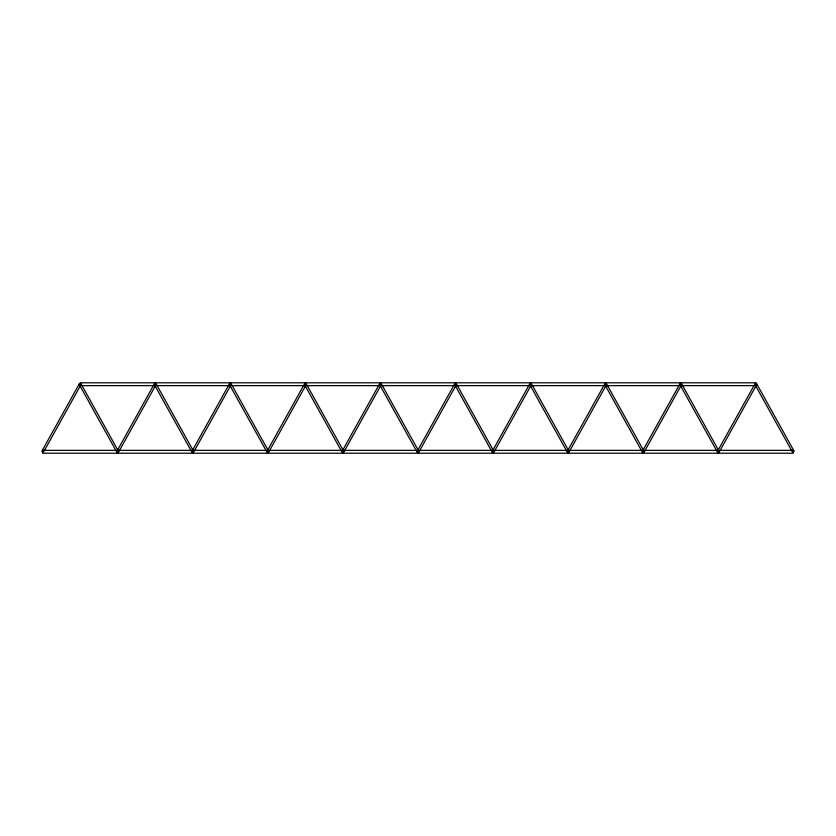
<?xml version="1.0" encoding="UTF-8"?>
<svg xmlns="http://www.w3.org/2000/svg" width="836" height="836" viewBox="0 0 836 836"><rect width="100%" height="100%" fill="white"/><g stroke="black" fill="none" stroke-linecap="round" stroke-linejoin="round"><path stroke-width="1.25" d="M718.302 450.353L718.302 453.206M680.765 382.794L680.765 385.647M643.229 450.353L643.229 453.206M605.692 382.794L605.692 385.647M568.156 450.353L568.156 453.206M530.609 382.794L530.609 385.647M493.073 450.353L493.073 453.206M455.536 382.794L455.536 385.647M418 450.353L418 453.206M380.464 382.794L380.464 385.647M342.927 450.353L342.927 453.206M305.391 382.794L305.391 385.647M267.844 450.353L267.844 453.206M230.308 382.794L230.308 385.647M192.771 450.353L192.771 453.206M155.235 382.794L155.235 385.647M117.698 450.353L117.698 453.206M79.336 383.755L41.8 451.325L43.441 452.245L80.977 384.675L79.336 383.755M154.409 383.755L116.873 451.325L118.513 452.245L156.05 384.675L154.409 383.755M229.492 383.755L191.956 451.325L193.597 452.245L231.133 384.675L229.492 383.755M304.565 383.755L267.029 451.325L268.67 452.245L306.206 384.675L304.565 383.755M379.638 383.755L342.102 451.325L343.742 452.245L381.279 384.675L379.638 383.755M454.721 383.755L417.174 451.325L418.826 452.245L456.362 384.675L454.721 383.755M529.794 383.755L492.258 451.325L493.898 452.245L531.435 384.675L529.794 383.755M604.867 383.755L567.33 451.325L568.971 452.245L606.508 384.675L604.867 383.755M679.95 383.755L642.403 451.325L644.044 452.245L681.591 384.675L679.95 383.755M755.023 383.755L717.487 451.325L719.127 452.245L756.664 384.675L755.023 383.755M80.977 383.755L79.336 384.675L116.873 452.245L118.513 451.325L80.977 383.755M156.05 383.755L154.409 384.675L191.956 452.245L193.597 451.325L156.05 383.755M231.133 383.755L229.492 384.675L267.029 452.245L268.67 451.325L231.133 383.755M306.206 383.755L304.565 384.675L342.102 452.245L343.742 451.325L306.206 383.755M381.279 383.755L379.638 384.675L417.174 452.245L418.826 451.325L381.279 383.755M456.362 383.755L454.721 384.675L492.258 452.245L493.898 451.325L456.362 383.755M531.435 383.755L529.794 384.675L567.33 452.245L568.971 451.325L531.435 383.755M606.508 383.755L604.867 384.675L642.403 452.245L644.044 451.325L606.508 383.755M681.591 383.755L679.95 384.675L717.487 452.245L719.127 451.325L681.591 383.755M756.664 383.755L755.023 384.675L792.559 452.245L794.2 451.325L756.664 383.755M755.838 382.794L80.162 382.794L80.162 385.647L755.838 385.647L755.838 382.794M793.374 450.353L42.626 450.353L42.626 453.206L793.374 453.206L793.374 450.353"/></g></svg>
